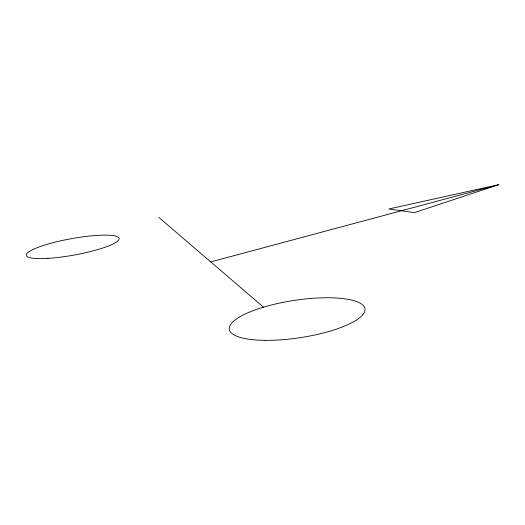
<?xml version="1.0" encoding="UTF-8"?>
<svg xmlns="http://www.w3.org/2000/svg" width="525" height="525" viewBox="0 0 525 525"><rect width="100%" height="100%" fill="white"/><g stroke="black" fill="none" stroke-linecap="round" stroke-linejoin="round"><path stroke-width="0.79" d="M498.75 184.656L414.481 212.599L388.808 208.983L498.75 184.656L210.735 261.916M158.819 217.383L263.511 307.178M47.998 258.366A47.224 8.308 -10.3 0 0 119.175 238.973A47.224 8.308 -10.3 0 0 50.984 243.232A47.224 8.308 -10.3 0 0 47.998 258.366M265.427 340.338A68.604 18.867 -8.6 0 0 364.96 308.825A68.604 18.867 -8.6 0 0 260.971 307.958A68.604 18.867 -8.6 0 0 265.427 340.338"/></g></svg>
